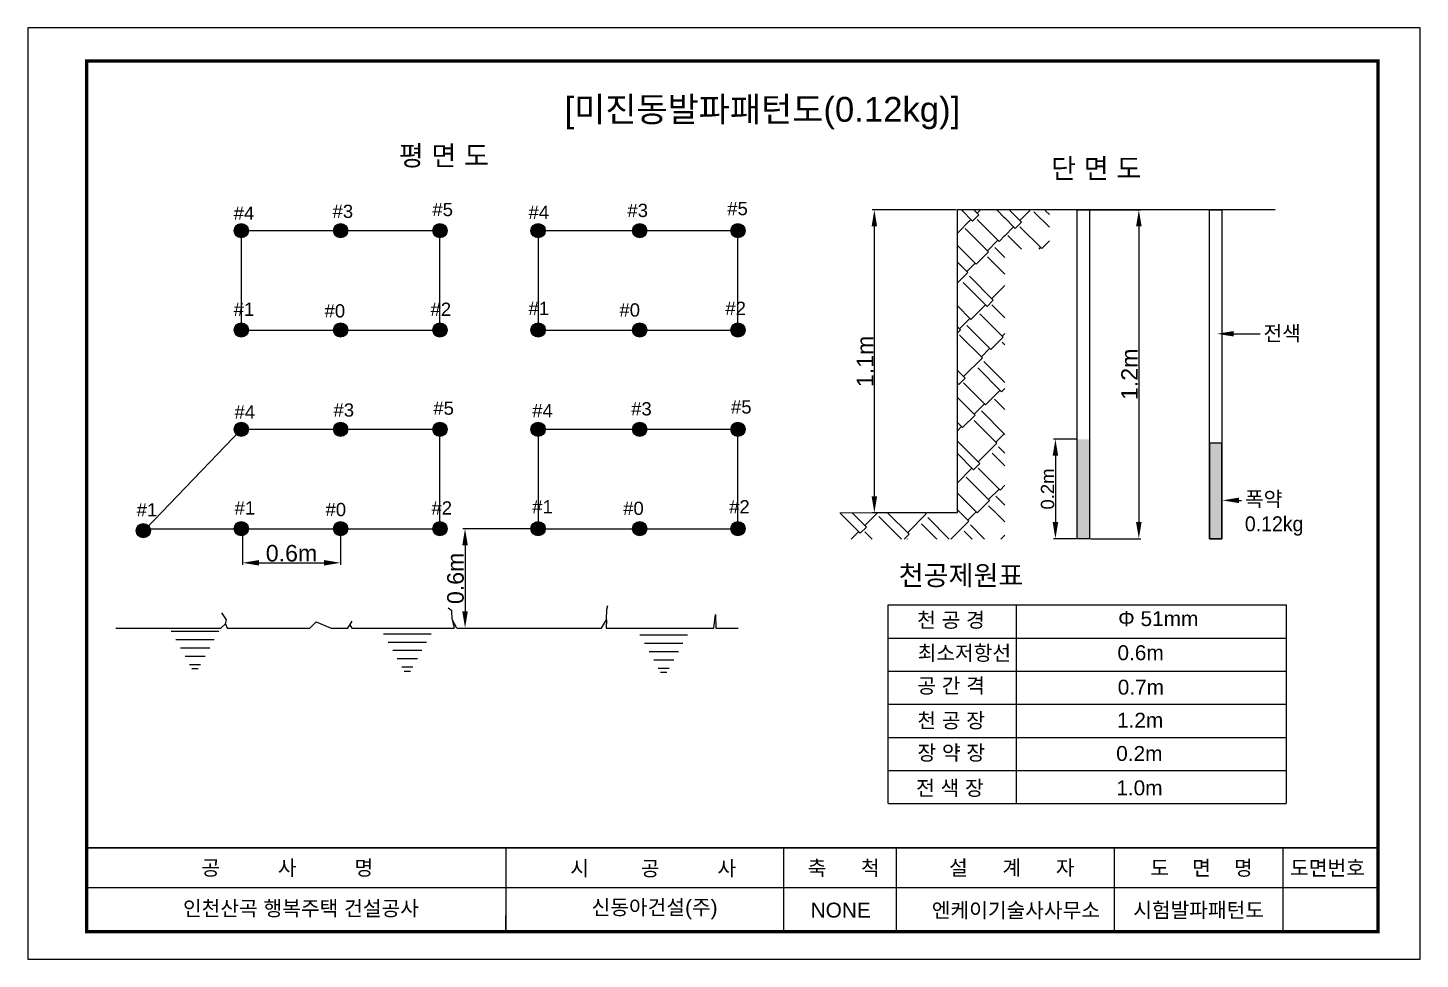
# Model space of a CAD drawing. Header units: millimetres. Extents: x -19 to 11377, y -963 to 606.
# Drawn here: x 4063 to 4904, y -15 to 548 of the extents above; entities that cross this region are included whole.
import ezdxf
from ezdxf import colors
from ezdxf.entities.mleader import LeaderData, LeaderLine
from ezdxf.enums import TextEntityAlignment as Align
from ezdxf.math import Vec2, Vec3

# ---------------------------------------------------------------- set-up
doc = ezdxf.new("R2010")
doc.units = ezdxf.units.MM
doc.layers.get('Defpoints').update_dxf_attribs({"color": 5})
doc.layers.add('FORM-TXT', color=2, linetype='Continuous')
doc.layers.add('도각', color=7, linetype='Continuous')
doc.styles.get("Standard").update_dxf_attribs({"font": 'arial.ttf'})
doc.dimstyles.new('ISO-25', dxfattribs={"dimtxt": 2.5, "dimasz": 2.5, "dimexe": 1.25, "dimexo": 0.625, "dimtad": 1, "dimtxsty": 'Standard', "dimcen": 2.5, "dimadec": 0, "dimazin": 0, "dimtfac": 1, "dimtmove": 0, "dimatfit": 3, "dimfxl": 1, "dimarcsym": 0})
pattern_1 = [(45, (4062.436, -47.537), (16.9727, 47.14634), [10.668, -8.89, 12.446, -5.334, 16.002, -7.112]), (45, (4069.35, -39.365), (16.9727, 47.14634), [8.89, -33.782, 7.112, -10.668]), (45, (4086.009, -25.85), (16.9727, 47.14634), [5.334, -55.118]), (135, (4062.436, -47.537), (-25.77334, 4.40033), [20.447, -64.897]), (135, (4069.979, -39.993), (-25.77334, 4.40033), [20.0025, -65.3415]), (135, (4076.265, -33.707), (-25.77334, 4.40033), [18.669, -66.675]), (135, (4086.009, -25.85), (-25.77334, 4.40033), [20.447, -64.897]), (135, (4089.78, -22.078), (-25.77334, 4.40033), [20.447, -64.897]), (135, (4100.153, -9.82), (-25.77334, 4.40033), [19.558, -65.786])]

# ---------------------------------------------------------------- blocks, each defined once
blk = doc.blocks.new('*D45')
at = {"color": 0, "lineweight": -2, "transparency": 16777216}
for p, q in [((4704.87, 437.91), (4735.29, 437.91)), ((4734.04, 427.91), (4734.04, 249.29)), ((4704.87, 239.29), (4735.29, 239.29))]:
    blk.add_line(p, q, dxfattribs=at)
at = {"color": 0, "transparency": 16777216}
for points in [[(4732.37, 427.91), (4735.71, 427.91), (4734.04, 437.91)], [(4732.37, 249.29), (4735.71, 249.29), (4734.04, 239.29)]]:
    blk.add_solid(points, dxfattribs=at)
at = {"layer": 'Defpoints', "color": 0, "transparency": 16777216}
for p in [(4704.24, 437.91), (4704.24, 239.29), (4734.04, 239.29)]:
    blk.add_point(p, dxfattribs=at)
at = {"color": 0, "transparency": 16777216, "insert": (4728.39, 338.6), "char_height": 10, "attachment_point": 5, "rotation": 90}
blk.add_mtext('1.2m', dxfattribs=at)
blk = doc.blocks.new('*D46')
at = {"color": 0, "lineweight": -2, "transparency": 16777216}
for p, q in [((4623.62, 437.91), (4573.03, 437.91)), ((4574.28, 264.89), (4574.28, 427.91)), ((4623.62, 254.89), (4573.03, 254.89))]:
    blk.add_line(p, q, dxfattribs=at)
at = {"color": 0, "transparency": 16777216}
for points in [[(4572.62, 427.91), (4575.95, 427.91), (4574.28, 437.91)], [(4572.62, 264.89), (4575.95, 264.89), (4574.28, 254.89)]]:
    blk.add_solid(points, dxfattribs=at)
at = {"layer": 'Defpoints', "color": 0, "transparency": 16777216}
for p in [(4574.28, 437.91), (4624.24, 437.91), (4624.24, 254.89)]:
    blk.add_point(p, dxfattribs=at)
at = {"color": 0, "transparency": 16777216, "insert": (4568.64, 346.4), "char_height": 10, "attachment_point": 5, "rotation": 90}
blk.add_mtext('1.1m', dxfattribs=at)
blk = doc.blocks.new('*D44')
at = {"color": 0, "lineweight": -2, "transparency": 16777216}
for p, q in [((4696.44, 299.36), (4682.39, 299.36)), ((4683.64, 289.36), (4683.64, 249.29)), ((4696.44, 239.29), (4682.39, 239.29))]:
    blk.add_line(p, q, dxfattribs=at)
at = {"color": 0, "transparency": 16777216}
for points in [[(4681.98, 289.36), (4685.31, 289.36), (4683.64, 299.36)], [(4681.98, 249.29), (4685.31, 249.29), (4683.64, 239.29)]]:
    blk.add_solid(points, dxfattribs=at)
at = {"layer": 'Defpoints', "color": 0, "transparency": 16777216}
for p in [(4696.74, 299.36), (4683.64, 239.29), (4696.74, 239.29)]:
    blk.add_point(p, dxfattribs=at)
at = {"color": 0, "transparency": 16777216, "insert": (4678.93, 269.32), "char_height": 8, "attachment_point": 5, "rotation": 90}
blk.add_mtext('0.2m', dxfattribs=at)
blk = doc.blocks.new('*D47')
at = {"color": 0, "lineweight": -2, "transparency": 16777216}
for p, q in [((4370.56, 245.35), (4325.79, 245.35)), ((4327.04, 235.35), (4327.04, 195.35)), ((4322.79, 185.35), (4328.29, 185.35))]:
    blk.add_line(p, q, dxfattribs=at)
at = {"color": 0, "transparency": 16777216}
for points in [[(4325.37, 235.35), (4328.7, 235.35), (4327.04, 245.35)], [(4325.37, 195.35), (4328.7, 195.35), (4327.04, 185.35)]]:
    blk.add_solid(points, dxfattribs=at)
at = {"layer": 'Defpoints', "color": 0, "transparency": 16777216}
for p in [(4371.18, 245.35), (4322.17, 185.35), (4327.04, 185.35)]:
    blk.add_point(p, dxfattribs=at)
at = {"color": 0, "transparency": 16777216, "insert": (4321.31, 215.35), "char_height": 10, "attachment_point": 5, "rotation": 90}
blk.add_mtext('0.6m', dxfattribs=at)
blk = doc.blocks.new('*D48')
at = {"color": 0, "lineweight": -2, "transparency": 16777216}
for p, q in [((4192.56, 244.73), (4192.56, 223.49)), ((4251.87, 244.75), (4251.87, 223.49)), ((4202.56, 224.74), (4241.87, 224.74))]:
    blk.add_line(p, q, dxfattribs=at)
at = {"color": 0, "transparency": 16777216}
for points in [[(4202.56, 226.4), (4202.56, 223.07), (4192.56, 224.74)], [(4241.87, 226.4), (4241.87, 223.07), (4251.87, 224.74)]]:
    blk.add_solid(points, dxfattribs=at)
at = {"layer": 'Defpoints', "color": 0, "transparency": 16777216}
for p in [(4192.56, 245.35), (4251.87, 245.37), (4251.87, 224.74)]:
    blk.add_point(p, dxfattribs=at)
at = {"color": 0, "transparency": 16777216, "insert": (4222.22, 230.47), "char_height": 10, "attachment_point": 5}
blk.add_mtext('0.6m', dxfattribs=at)

msp = doc.modelspace()

# ---------------------------------------------------------------- hatches: boundary and pattern name
h = msp.add_hatch()
h.set_pattern_fill('AR-RSHKE', color=0, scale=0.07, angle=45)
h.set_pattern_definition(pattern_1)
h.paths.add_polyline_path([(4653.097, 437.913), (4624.245, 437.913), (4624.245, 254.886), (4653.097, 254.886)])
h = msp.add_hatch()
h.set_pattern_fill('AR-RSHKE', color=0, scale=0.07, angle=45)
h.set_pattern_definition(pattern_1)
h.paths.add_polyline_path([(4652.801, 437.578), (4679.976, 437.578), (4679.976, 414.242), (4652.801, 414.242)])
h = msp.add_hatch(color=0)
h.dxf.hatch_style = 1
edge = h.paths.add_edge_path()
edge.add_arc((4191.869, 425.35), 4.312, 0, 360)
h = msp.add_hatch(color=0)
h.dxf.hatch_style = 1
edge = h.paths.add_edge_path()
edge.add_arc((4251.869, 425.35), 4.312, 0, 360)
h = msp.add_hatch(color=0)
h.dxf.hatch_style = 1
edge = h.paths.add_edge_path()
edge.add_arc((4311.869, 425.35), 4.312, 0, 360)
h = msp.add_hatch(color=0)
h.dxf.hatch_style = 1
edge = h.paths.add_edge_path()
edge.add_arc((4371.181, 425.35), 4.312, 0, 360)
h = msp.add_hatch(color=0)
h.dxf.hatch_style = 1
edge = h.paths.add_edge_path()
edge.add_arc((4432.557, 425.35), 4.312, 0, 360)
h = msp.add_hatch(color=0)
h.dxf.hatch_style = 1
edge = h.paths.add_edge_path()
edge.add_arc((4491.869, 425.35), 4.312, 0, 360)
h = msp.add_hatch(color=0)
h.dxf.hatch_style = 1
edge = h.paths.add_edge_path()
edge.add_arc((4191.869, 365.35), 4.312, 0, 360)
h = msp.add_hatch(color=0)
h.dxf.hatch_style = 1
edge = h.paths.add_edge_path()
edge.add_arc((4251.869, 365.35), 4.312, 0, 360)
h = msp.add_hatch(color=0)
h.dxf.hatch_style = 1
edge = h.paths.add_edge_path()
edge.add_arc((4311.869, 365.35), 4.312, 0, 360)
h = msp.add_hatch(color=0)
h.dxf.hatch_style = 1
edge = h.paths.add_edge_path()
edge.add_arc((4371.181, 365.35), 4.312, 0, 360)
h = msp.add_hatch(color=0)
h.dxf.hatch_style = 1
edge = h.paths.add_edge_path()
edge.add_arc((4432.557, 365.35), 4.312, 0, 360)
h = msp.add_hatch(color=0)
h.dxf.hatch_style = 1
edge = h.paths.add_edge_path()
edge.add_arc((4491.869, 365.35), 4.312, 0, 360)
h = msp.add_hatch(color=0)
h.dxf.hatch_style = 1
edge = h.paths.add_edge_path()
edge.add_arc((4191.869, 305.35), 4.312, 0, 360)
h = msp.add_hatch(color=0)
h.dxf.hatch_style = 1
edge = h.paths.add_edge_path()
edge.add_arc((4251.869, 305.35), 4.312, 0, 360)
h = msp.add_hatch(color=0)
h.dxf.hatch_style = 1
edge = h.paths.add_edge_path()
edge.add_arc((4311.869, 305.35), 4.312, 0, 360)
h = msp.add_hatch(color=0)
h.dxf.hatch_style = 1
edge = h.paths.add_edge_path()
edge.add_arc((4371.181, 305.35), 4.312, 0, 360)
h = msp.add_hatch(color=0)
h.dxf.hatch_style = 1
edge = h.paths.add_edge_path()
edge.add_arc((4432.557, 305.35), 4.312, 0, 360)
h = msp.add_hatch(color=0)
h.dxf.hatch_style = 1
edge = h.paths.add_edge_path()
edge.add_arc((4491.869, 305.35), 4.312, 0, 360)
h = msp.add_hatch(color=251)
h.dxf.hatch_style = 1
h.paths.add_polyline_path([(4704.245, 299.416), (4696.738, 299.416), (4696.738, 239.287), (4704.245, 239.287)])
h = msp.add_hatch(color=251)
h.dxf.hatch_style = 1
h.paths.add_polyline_path([(4776.738, 239.287), (4784.245, 239.287), (4784.245, 297.004), (4776.738, 297.004)])
h = msp.add_hatch()
h.set_pattern_fill('AR-RSHKE', color=0, scale=0.07, angle=45)
h.set_pattern_definition(pattern_1)
h.paths.add_polyline_path([(4553.457, 254.722), (4653.14, 254.722), (4653.14, 239.014), (4553.457, 239.014)])
h = msp.add_hatch(color=0)
h.dxf.hatch_style = 1
edge = h.paths.add_edge_path()
edge.add_arc((4132.708, 244.188), 4.312, 0, 360)
h = msp.add_hatch(color=0)
h.dxf.hatch_style = 1
edge = h.paths.add_edge_path()
edge.add_arc((4191.869, 245.35), 4.312, 0, 360)
h = msp.add_hatch(color=0)
h.dxf.hatch_style = 1
edge = h.paths.add_edge_path()
edge.add_arc((4251.869, 245.37), 4.312, 0, 360)
h = msp.add_hatch(color=0)
h.dxf.hatch_style = 1
edge = h.paths.add_edge_path()
edge.add_arc((4311.869, 245.35), 4.312, 0, 360)
h = msp.add_hatch(color=0)
h.dxf.hatch_style = 1
edge = h.paths.add_edge_path()
edge.add_arc((4371.181, 245.35), 4.312, 0, 360)
h = msp.add_hatch(color=0)
h.dxf.hatch_style = 1
edge = h.paths.add_edge_path()
edge.add_arc((4432.557, 245.35), 4.312, 0, 360)
h = msp.add_hatch(color=0)
h.dxf.hatch_style = 1
edge = h.paths.add_edge_path()
edge.add_arc((4491.869, 245.35), 4.312, 0, 360)

# ---------------------------------------------------------------- linework, layer by layer
at = {"color": 0}
for p, q in [((4182.969, 190.205), (4180.23, 194.52)), ((4319.04, 195.782), (4316.884, 197.324)), ((4319.277, 190.548), (4319.04, 195.782)), ((4412.533, 190.356), (4412.755, 196.781)), ((4412.755, 196.781), (4413.254, 198.858)), ((4477.239, 185.35), (4478.365, 193.554)), ((4478.365, 193.554), (4478.554, 185.35)), ((4659.865, 199.32), (4659.865, 79.266)), ((4179.485, 185.35), (4182.377, 187.942)), ((4182.377, 187.942), (4182.969, 190.205)), ((4182.377, 187.942), (4183.276, 185.35)), ((4233.189, 185.35), (4237.185, 189.066)), ((4237.185, 189.066), (4246.127, 185.35)), ((4256.274, 185.35), (4258.797, 189.448)), ((4257.482, 187.313), (4258.616, 185.35)), ((4322.166, 185.35), (4319.277, 190.548)), ((4319.277, 190.548), (4320.372, 185.35)), ((4409.455, 185.35), (4412.533, 190.356)), ((4412.533, 190.356), (4412.36, 185.35)), ((4582.651, 179.266), (4822.988, 179.266)), ((4582.651, 159.266), (4822.988, 159.266)), ((4582.651, 139.266), (4822.988, 139.266)), ((4582.651, 119.266), (4822.988, 119.266)), ((4582.651, 99.266), (4822.988, 99.266)), ((4582.651, 79.266), (4822.988, 79.266))]:
    msp.add_line(p, q, dxfattribs=at)
for points in [[(4816.317, 437.913), (4624.245, 437.913), (4624.245, 254.89), (4553.457, 254.722)], [(4191.869, 365.35), (4311.869, 365.35), (4311.869, 425.35), (4191.869, 425.35), (4191.869, 365.35)], [(4371.181, 365.35), (4491.869, 365.35), (4491.869, 425.35), (4371.181, 425.35), (4371.181, 365.35)], [(4134.154, 245.35), (4311.869, 245.35), (4311.869, 305.35), (4191.869, 305.35), (4134.154, 245.35)], [(4371.181, 305.35), (4371.181, 245.35), (4491.869, 245.35), (4491.869, 305.35), (4371.181, 305.35)], [(4582.651, 79.266), (4582.651, 199.32), (4822.988, 199.32), (4822.988, 79.266)], [(4116.195, 185.35), (4179.485, 185.35)], [(4183.276, 185.35), (4233.189, 185.35)], [(4246.127, 185.35), (4256.274, 185.35)], [(4258.616, 185.35), (4320.372, 185.35)], [(4322.166, 185.35), (4409.455, 185.35)], [(4412.36, 185.35), (4477.239, 185.35)], [(4478.554, 185.35), (4491.991, 185.35)], [(4149.62, 183.364), (4178.361, 183.364)], [(4152.389, 178.364), (4175.593, 178.364)], [(4277.791, 181.879), (4306.531, 181.879)], [(4280.559, 176.879), (4303.763, 176.879)], [(4432.708, 181.171), (4461.449, 181.171)], [(4155.158, 173.364), (4172.824, 173.364)], [(4157.94, 168.364), (4170.068, 168.364)], [(4283.328, 171.879), (4300.994, 171.879)], [(4435.477, 176.171), (4458.68, 176.171)], [(4438.246, 171.171), (4455.911, 171.171)], [(4160.68, 163.364), (4167.271, 163.364)], [(4162.091, 160.864), (4165.913, 160.864)], [(4286.11, 166.879), (4298.238, 166.879)], [(4288.85, 161.879), (4295.441, 161.879)], [(4441.028, 166.171), (4453.156, 166.171)], [(4443.768, 161.171), (4450.358, 161.171)], [(4290.261, 159.379), (4294.083, 159.379)], [(4445.178, 158.671), (4449.001, 158.671)], [(4351.628, 52.605), (4351.628, 1.971), (4351.628, 11.769)]]:
    msp.add_lwpolyline(points, dxfattribs=at)
for points in [[(4696.738, 437.913), (4704.245, 437.913), (4704.245, 239.287), (4696.738, 239.287)], [(4776.738, 437.913), (4784.245, 437.913), (4784.245, 239.287), (4776.738, 239.287)], [(4784.245, 297.004), (4776.738, 297.004), (4776.738, 239.287), (4784.245, 239.287)]]:
    msp.add_lwpolyline(points, close=True, dxfattribs=at)
for centre in [(4191.869, 425.35), (4251.869, 425.35), (4311.869, 425.35), (4371.181, 425.35), (4432.557, 425.35), (4491.869, 425.35), (4191.869, 365.35), (4251.869, 365.35), (4311.869, 365.35), (4371.181, 365.35), (4432.557, 365.35), (4491.869, 365.35), (4191.869, 305.35), (4251.869, 305.35), (4311.869, 305.35), (4371.181, 305.35), (4432.557, 305.35), (4491.869, 305.35), (4132.708, 244.188), (4191.869, 245.35), (4251.869, 245.37), (4311.869, 245.35), (4371.181, 245.35), (4432.557, 245.35), (4491.869, 245.35)]:
    msp.add_circle(centre, 4.312, dxfattribs=at)
at = {"layer": 'Defpoints', "color": 0}
msp.add_lwpolyline([(4903.959, 547.893), (4062.959, 547.893), (4062.959, -14.684), (4903.959, -14.684)], close=True, dxfattribs=at)
at = {"layer": '도각', "color": 0}
for p, q in [((4519.414, 52.605), (4519.414, 1.971)), ((4587.535, 52.605), (4587.535, 1.971)), ((4719.225, 52.605), (4719.225, 1.971)), ((4820.992, 52.605), (4820.992, 1.971)), ((4099.489, 28.652), (4878.541, 28.652))]:
    msp.add_line(p, q, dxfattribs=at)
at = {"layer": '도각', "color": 0, "const_width": 2, "flags": 128}
msp.add_lwpolyline([(4878.541, 527.785), (4878.541, 1.971), (4098.541, 1.971), (4098.541, 527.785)], close=True, dxfattribs=at)
at = {"layer": '도각', "color": 0, "const_width": 0.946}
msp.add_lwpolyline([(4098.541, 52.605), (4878.541, 52.605)], dxfattribs=at)

# ---------------------------------------------------------------- texts
at = {"color": 0}
for s, height, p in [('[미진동발파패턴도(0.12kg)]', 15, (4387.098, 491.146)), ('평 면 도', 12, (4287.002, 464.708)), ('단 면 도', 12, (4681.047, 456.987)), ('#4', 8, (4187.272, 431.92)), ('#3', 8, (4247.015, 433.047)), ('#5', 8, (4307.322, 434.174)), ('#4', 8, (4365.375, 432.483)), ('#3', 8, (4425.118, 433.61)), ('#5', 8, (4485.425, 434.737)), ('#1', 8, (4187.272, 373.886)), ('#0', 8, (4242.191, 372.929)), ('#2', 8, (4306.195, 373.886)), ('#1', 8, (4365.375, 374.45)), ('#0', 8, (4420.294, 373.492)), ('#2', 8, (4484.298, 374.45)), ('#4', 8, (4187.836, 311.909)), ('#3', 8, (4247.579, 313.036)), ('#5', 8, (4307.886, 314.163)), ('#4', 8, (4367.629, 312.641)), ('#3', 8, (4427.372, 313.768)), ('#5', 8, (4487.679, 314.895)), ('#1', 8, (4128.674, 252.714)), ('#1', 8, (4187.836, 253.875)), ('#0', 8, (4242.755, 252.918)), ('#2', 8, (4306.759, 253.875)), ('#1', 8, (4367.629, 254.608)), ('#0', 8, (4422.548, 253.65)), ('#2', 8, (4486.552, 254.608)), ('천공제원표', 12, (4589.005, 211.146)), ('천 공 경', 9, (4600.122, 185.73)), ('Φ 51mm', 9, (4721.531, 186.51)), ('최소저항선', 9, (4600.393, 165.766)), ('0.6m', 9, (4721.122, 165.924)), ('공 간 격', 9, (4600.219, 145.992)), ('0.7m', 9, (4721.289, 145.13)), ('천 공 장', 9, (4600.241, 124.967)), ('1.2m', 9, (4720.829, 125.171)), ('장 약 장', 9, (4600.289, 105.477)), ('0.2m', 9, (4720.361, 105.056)), ('전 색 장', 9, (4599.487, 84.202)), ('1.0m', 9, (4720.409, 84.3))]:
    msp.add_text(s, height=height, dxfattribs=at).set_placement(p)
at = {"layer": 'FORM-TXT', "color": 0}
for s, p in [('공          사          명', (4219.629, 40.496)), ('인천산곡 행복주택 건설공사', (4227.908, 15.989))]:
    msp.add_text(s, height=9, dxfattribs=at).set_placement(p, align=Align.MIDDLE_CENTER)
msp.add_text('신동아건설(주)', height=9, dxfattribs=at).set_placement((4441.533, 15.87), align=Align.MIDDLE)
for s, p in [('엔케이기술사사무소', (4608.941, 14.894)), ('시험발파패턴도', (4730.609, 14.982))]:
    msp.add_text(s, height=9, dxfattribs=at).set_placement(p, align=Align.MIDDLE_LEFT)
at = {"layer": '도각', "color": 0}
for s, p in [('시         공          사   ', (4445.892, 40.116)), ('축      척', (4555.743, 40.406)), ('설      계      자', (4657.284, 40.512)), ('도    면    명', (4771.893, 40.434)), ('도면번호', (4848.004, 40.438)), ('NONE', (4553.943, 14.944))]:
    msp.add_text(s, height=9, dxfattribs=at).set_placement(p, align=Align.MIDDLE_CENTER)

# ---------------------------------------------------------------- dimensions: what is measured, and where the dimension line sits
at = {"color": 0}
dim = msp.add_linear_dim(base=(4574.282, 437.913), p1=(4624.245, 254.89), p2=(4624.245, 437.913), angle=90, text='1.1m', dimstyle='ISO-25', override={"dimtxt": 10, "dimasz": 10}, dxfattribs=at)
dim.commit()
dim.dimension.update_dxf_attribs({"geometry": '*D46', "text_midpoint": (4574.282, 346.402), "dimtype": 161})
for base, p1, p2, text, override, picture, middle in [((4734.039, 239.287), (4704.245, 437.913), (4704.245, 239.287), '1.2m', {"dimtxt": 10, "dimasz": 10}, '*D45', (4728.394, 338.6)), ((4683.643, 239.287), (4696.738, 299.359), (4696.738, 239.287), '0.2m', {"dimtxt": 8, "dimasz": 10, "dimexo": 0.3}, '*D44', (4678.934, 269.323)), ((4327.036, 185.35), (4371.181, 245.35), (4322.166, 185.35), '0.6m', {"dimtxt": 10, "dimasz": 10}, '*D47', (4321.306, 215.35))]:
    dim = msp.add_linear_dim(base=base, p1=p1, p2=p2, angle=90, text=text, dimstyle='ISO-25', override=override, dxfattribs=at)
    dim.commit()
    dim.dimension.update_dxf_attribs({"geometry": picture, "text_midpoint": middle})
dim = msp.add_linear_dim(base=(4251.869, 224.738), p1=(4192.561, 245.35), p2=(4251.869, 245.37), text='0.6m', dimstyle='ISO-25', override={"dimtxt": 10, "dimasz": 10}, dxfattribs=at)
dim.commit()
dim.dimension.update_dxf_attribs({"geometry": '*D48', "text_midpoint": (4222.215, 230.468)})

# ---------------------------------------------------------------- leaders
ml = msp.add_multileader_mtext('Standard', dxfattribs=at)
ml.set_content('{\\fGulim|b0|i0|c129|p50;전색}')
ml.set_leader_properties()
ml.build(insert=Vec2(0, 0))
ml.multileader.update_dxf_attribs({"arrow_head_size": 10})
ctx = ml.context
ctx.base_point, ctx.char_height, ctx.arrow_head_size, ctx.plane_origin = Vec3(4807.317, 363.077), 9, 10, Vec3(4781.323, 363.077)
notes = []
notes.append((ctx, [(0, (1, 1, 0), (4799.317, 363.077), (1, 0), 8, [(0, [(4781.323, 363.077)], 0, [])])]))
ctx.mtext.insert, ctx.mtext.flow_direction = Vec3(4809.317, 367.883), 5
ml = msp.add_multileader_mtext('Standard', dxfattribs=at)
ml.set_content('{\\fGulim|b0|i0|c129|p50;폭약\\P0.12kg}')
ml.set_leader_properties()
ml.build(insert=Vec2(0, 0))
ml.multileader.update_dxf_attribs({"arrow_head_size": 10})
ctx = ml.context
ctx.base_point, ctx.char_height, ctx.arrow_head_size, ctx.plane_origin = Vec3(4796.09, 262.454), 9, 10, Vec3(4784.493, 262.454)
notes.append((ctx, [(0, (1, 1, 0), (4788.09, 262.454), (1, 0), 8, [(0, [(4784.493, 262.454)], 0, [])])]))
ctx.mtext.insert, ctx.mtext.flow_direction = Vec3(4798.09, 267.816), 5
for ctx, leaders in notes:
    for number, flags, end, landing, length, lines in leaders:
        leader = LeaderData()
        leader.index, (leader.has_last_leader_line, leader.has_dogleg_vector, leader.attachment_direction) = number, flags
        leader.last_leader_point, leader.dogleg_vector, leader.dogleg_length = Vec3(end), Vec3(landing), length
        for number, points, colour, breaks in lines:
            line = LeaderLine()
            line.index, line.vertices, line.color, line.breaks = number, Vec3.list(points), colors.encode_raw_color(colour), breaks
            leader.lines.append(line)
        ctx.leaders.append(leader)

doc.saveas('drawing.dxf')
